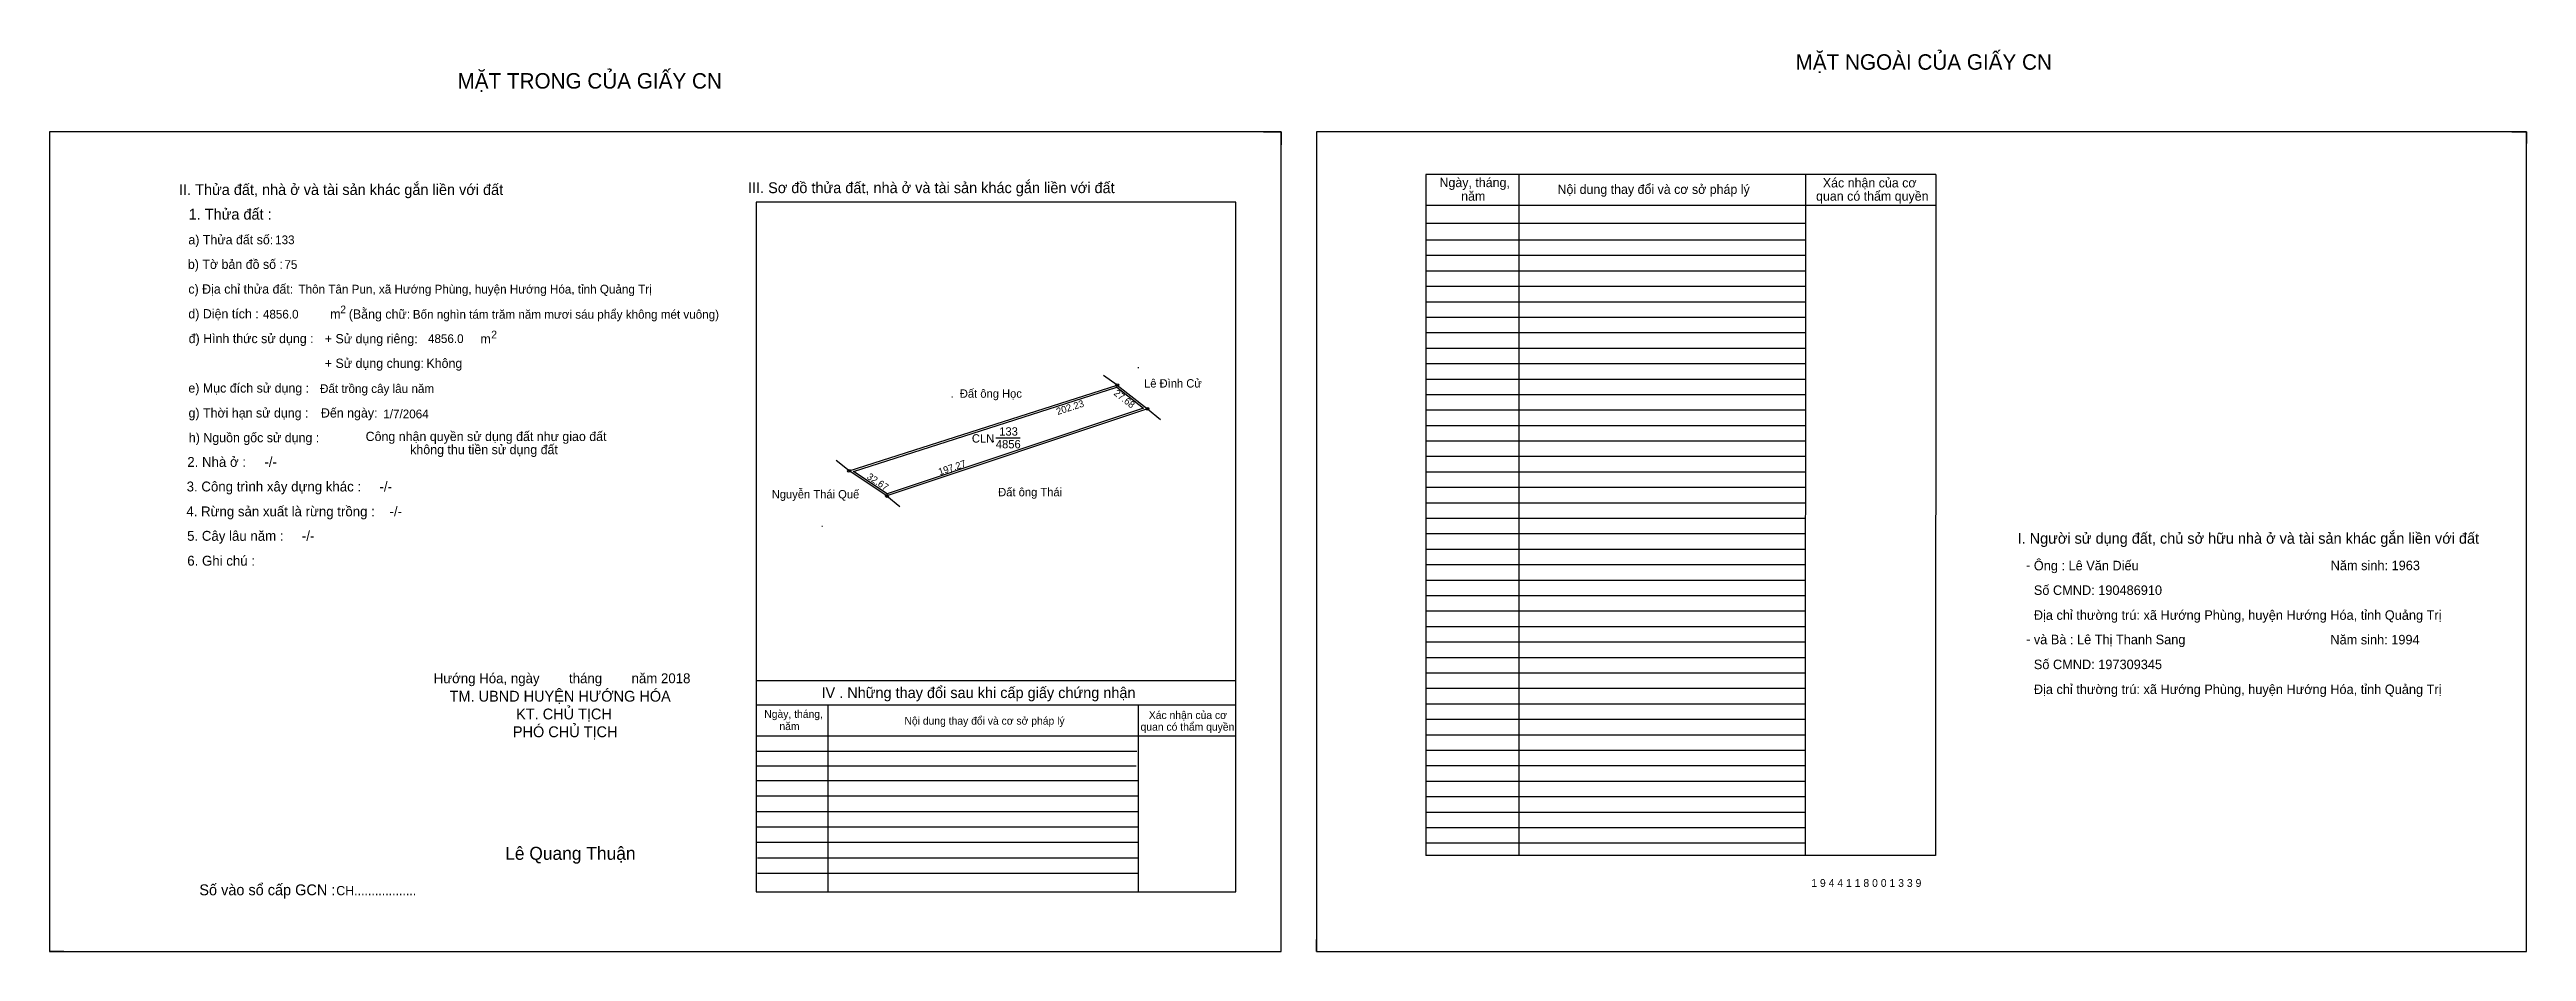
# Model space of a CAD drawing. Extents: x 536491 to 538092, y 1846199 to 1846782.
import ezdxf

# ---------------------------------------------------------------- set-up
doc = ezdxf.new("R2010")
doc.units = 0
for name, color, linetype in [('Default', 7, 'Continuous'), ('Level 10', 7, 'Continuous'), ('Level 11', 7, 'Continuous'), ('Level 13', 7, 'Continuous'), ('Level 27', 7, 'Continuous'), ('Level 3', 7, 'Continuous'), ('Level 36', 7, 'Continuous'), ('Level 49', 7, 'Continuous'), ('Level 55', 7, 'Continuous'), ('Level 6', 7, 'Continuous'), ('Level 60', 7, 'Continuous'), ('Level 7', 7, 'Continuous'), ('Level 8', 7, 'Continuous'), ('Level 9', 7, 'Continuous')]:
    doc.layers.add(name, color=color, linetype=linetype)

msp = doc.modelspace()

# ---------------------------------------------------------------- linework, layer by layer
at = {"layer": 'Level 10'}
for p, q in [((537275.8, 1846728.9), (537287.1, 1846728.9)), ((537287.1, 1846728.9), (537287.1, 1846720.5)), ((538082.6, 1846728.9), (538092.2, 1846728.9)), ((538092.2, 1846728.9), (538092.2, 1846721.5)), ((536491, 1846206.7), (536491, 1846198.9)), ((537309.9, 1846198.9), (537309.9, 1846206.7)), ((536500.2, 1846198.9), (536491, 1846198.9)), ((537309.9, 1846198.9), (537317, 1846198.9))]:
    msp.add_line(p, q, dxfattribs=at)
for points in [[(536491, 1846198.9), (537287.1, 1846198.9), (537287.1, 1846728.9), (536491, 1846728.9)], [(537309.9, 1846198.9), (538092.2, 1846198.9), (538092.2, 1846728.9), (537309.9, 1846728.9)], [(537200.7, 1846549.8), (537032.3, 1846493.5), (537007.8, 1846509.7), (537181.2, 1846565.2)], [(537198.1, 1846550.2), (537032.5, 1846494.9), (537010.7, 1846509.3), (537180.9, 1846563.8)]]:
    msp.add_lwpolyline(points, close=True, dxfattribs=at)
at = {"layer": 'Level 11'}
for centre in [(537181.2, 1846565.2), (537200.7, 1846549.8), (537200.7, 1846549.8), (537007.8, 1846509.7), (537032.3, 1846493.5)]:
    msp.add_circle(centre, 0.9, dxfattribs=at)
at = {"layer": 'Level 27'}
for p, q in [((537181.2, 1846565.2), (537172.3, 1846571.3)), ((537200.7, 1846549.8), (537209.1, 1846542.9)), ((537007.8, 1846509.7), (536999.4, 1846516.4)), ((537032.3, 1846493.5), (537040.7, 1846486.6))]:
    msp.add_line(p, q, dxfattribs=at)
at = {"layer": 'Level 7'}
for p, q in [((537625.9, 1846658.9), (537380.7, 1846658.9)), ((537625.9, 1846648.9), (537380.7, 1846648.9)), ((537625.9, 1846638.9), (537380.7, 1846638.9)), ((537625.9, 1846628.9), (537380.7, 1846628.9)), ((537625.9, 1846618.9), (537380.7, 1846618.9)), ((537625.9, 1846608.9), (537380.7, 1846608.9)), ((537625.9, 1846598.9), (537380.7, 1846598.9)), ((537625.9, 1846588.9), (537380.7, 1846588.9)), ((537625.9, 1846578.9), (537380.7, 1846578.9)), ((537625.9, 1846568.9), (537380.7, 1846568.9)), ((537625.9, 1846558.9), (537380.7, 1846558.9)), ((537625.9, 1846548.9), (537380.7, 1846548.9)), ((537625.9, 1846538.9), (537380.7, 1846538.9)), ((537625.9, 1846528.9), (537380.7, 1846528.9)), ((537625.9, 1846518.9), (537380.7, 1846518.9)), ((537625.9, 1846508.9), (537380.7, 1846508.9)), ((537625.9, 1846498.9), (537380.7, 1846498.9)), ((537625.9, 1846488.9), (537380.7, 1846488.9)), ((537625.9, 1846478.9), (537380.7, 1846478.9)), ((537625.9, 1846468.9), (537380.7, 1846468.9)), ((537625.9, 1846458.9), (537380.7, 1846458.9)), ((537625.9, 1846448.9), (537380.7, 1846448.9)), ((537625.9, 1846438.9), (537380.7, 1846438.9)), ((537625.9, 1846428.9), (537380.7, 1846428.9)), ((537625.9, 1846418.9), (537380.7, 1846418.9)), ((537625.9, 1846408.9), (537380.7, 1846408.9)), ((537625.9, 1846398.9), (537380.7, 1846398.9)), ((537625.9, 1846388.9), (537380.7, 1846388.9)), ((537625.9, 1846378.9), (537380.7, 1846378.9)), ((537625.9, 1846368.9), (537380.7, 1846368.9)), ((537625.9, 1846358.9), (537380.7, 1846358.9)), ((537625.9, 1846348.9), (537380.7, 1846348.9)), ((537193.9, 1846328.3), (536947.8, 1846328.3)), ((537625.9, 1846338.9), (537380.7, 1846338.9)), ((537625.9, 1846328.9), (537380.7, 1846328.9)), ((537193.4, 1846318.8), (536947.8, 1846318.8)), ((537625.9, 1846318.9), (537380.7, 1846318.9)), ((537194.7, 1846309.3), (536947.8, 1846309.3)), ((537194.7, 1846299.3), (536947.8, 1846299.3)), ((537625.9, 1846308.9), (537380.7, 1846308.9)), ((537625.9, 1846298.9), (537380.7, 1846298.9)), ((537194.7, 1846289.3), (536947.8, 1846289.3)), ((537625.9, 1846288.9), (537380.7, 1846288.9)), ((537194.7, 1846279.3), (536947.8, 1846279.3)), ((537194.7, 1846269.3), (536947.8, 1846269.3)), ((537625.9, 1846278.9), (537380.7, 1846278.9)), ((537625.9, 1846268.9), (537380.7, 1846268.9)), ((537194.7, 1846259.3), (536948.6, 1846259.3)), ((537194.7, 1846249.3), (536948.6, 1846249.3))]:
    msp.add_line(p, q, dxfattribs=at)
at = {"layer": 'Level 8'}
for p, q in [((537710.3, 1846701.4), (537380.7, 1846701.4)), ((537380.7, 1846701.4), (537380.7, 1846260.9)), ((537440.7, 1846701.4), (537440.7, 1846260.9)), ((537626.1, 1846701.2), (537625.9, 1846260.9)), ((537710.3, 1846701.4), (537710.2, 1846260.9)), ((537257.8, 1846683.5), (536947.8, 1846683.5)), ((536947.8, 1846683.5), (536947.8, 1846237.5)), ((537257.8, 1846237.5), (537257.8, 1846683.5)), ((537710.3, 1846681.4), (537380.7, 1846681.4)), ((537625.9, 1846669.7), (537380.7, 1846669.7)), ((537257.8, 1846373.9), (536947.8, 1846373.9)), ((537257.8, 1846358.2), (536947.8, 1846358.2)), ((536994, 1846358.2), (536994, 1846237.5)), ((537194.7, 1846358.2), (537194.7, 1846237.5)), ((537257.8, 1846338.2), (536947.8, 1846338.2)), ((537710.2, 1846260.9), (537380.7, 1846260.9)), ((536947.8, 1846237.5), (537257.8, 1846237.5))]:
    msp.add_line(p, q, dxfattribs=at)
at = {"layer": 'Level 9'}
msp.add_line((537102.7, 1846531.1), (537118.4, 1846531.1), dxfattribs=at)

# ---------------------------------------------------------------- texts
at = {"layer": 'Default'}
for s, p in [('e) Mục đích sử dụng :', (536580.7, 1846560.3)), ('g) Thời hạn sử dụng :', (536580.8, 1846544.2)), ('Đến ngày:', (536666.4, 1846544.2)), ('h) Nguồn gốc sử dụng :', (536581, 1846528.2)), ('Công nhận quyền sử dụng đất như giao đất', (536695.3, 1846529)), ('không thu tiền sử dụng đất', (536724.1, 1846520.5))]:
    msp.add_text(s, height=6, dxfattribs=at).set_placement(p)
at = {"layer": 'Level 13'}
for s, p in [('133', (537104.9, 1846532.5)), ('.', (537100.2, 1846528.4)), ('4856', (537102.7, 1846524.3))]:
    msp.add_text(s, height=5.4, dxfattribs=at).set_placement(p)
at = {"layer": 'Level 3'}
msp.add_text('CLN', height=5.4, dxfattribs=at).set_placement((537087.2, 1846528))
at = {"layer": 'Level 36'}
for p in [(537193.8, 1846576), (537073.5, 1846557), (537111.3, 1846493.3), (536989.4, 1846473.4)]:
    msp.add_text('.', height=5.4, dxfattribs=at).set_placement(p)
at = {"layer": 'Level 49'}
for s, rotation, p in [('202.23', 17.7433, (537142.6, 1846545.8)), ('27.68', 321.7928, (537178.5, 1846559.2)), ('32.67', 326.5483, (537018.9, 1846504.9)), ('197.27', 18.4772, (537066.4, 1846506.8))]:
    msp.add_text(s, height=4.5, rotation=rotation, dxfattribs=at).set_placement(p)
at = {"layer": 'Level 55'}
for s, height, p in [('1', 0.72, (537181, 1846565.2)), ('0', 0.198, (537181.1, 1846565)), ('0', 0.198, (537181.1, 1846565)), ('0', 0.198, (537181.1, 1846565)), ('2', 0.72, (537200.5, 1846549.8)), ('0', 0.198, (537200.7, 1846549.6)), ('0', 0.198, (537200.7, 1846549.6)), ('4', 0.72, (537007.6, 1846509.7)), ('0', 0.198, (537007.7, 1846509.5)), ('0', 0.198, (537007.7, 1846509.5)), ('0', 0.198, (537007.7, 1846509.5)), ('0', 0.198, (537007.7, 1846509.5)), ('3', 0.72, (537032.1, 1846493.5)), ('0', 0.198, (537032.3, 1846493.3)), ('0', 0.198, (537032.3, 1846493.3)), ('0', 0.198, (537032.3, 1846493.3))]:
    msp.add_text(s, height=height, dxfattribs=at).set_placement(p)
at = {"layer": 'Level 6'}
for s, height, p in [('133', 5.63, (536636.8, 1846656.3)), ('75', 5.63, (536642.8, 1846640.3)), ('Thôn Tân Pun, xã Hướng Phùng, huyện Hướng Hóa, tỉnh Quảng Trị', 5.64, (536651.9, 1846624.4)), ('4856.0', 5.63, (536628.9, 1846608.2)), ('Bốn nghìn tám trăm năm mươi sáu phẩy không mét vuông)', 5.632, (536725.8, 1846608.1)), ('4856.0', 5.63, (536735.6, 1846592.4)), ('Đất trồng cây lâu năm', 5.64, (536665.8, 1846560.1)), ('1/7/2064', 5.64, (536706.7, 1846543.7)), ('Ông : Lê Văn Diếu', 6.16, (537773.7, 1846445.4)), ('Năm sinh: 1963', 6.16, (537965.6, 1846445.5)), ('Số CMND: 190486910', 6.16, (537773.7, 1846429.5)), ('Địa chỉ thường trú: xã Hướng Phùng, huyện Hướng Hóa, tỉnh Quảng Trị', 6.16, (537773.7, 1846413.4)), ('và Bà : Lê Thị Thanh Sang', 6.16, (537773.7, 1846397.6)), ('Năm sinh: 1994', 6.16, (537965.4, 1846397.5)), ('Số CMND: 197309345', 6.16, (537773.7, 1846381.5)), ('Địa chỉ thường trú: xã Hướng Phùng, huyện Hướng Hóa, tỉnh Quảng Trị', 6.16, (537773.7, 1846365.4)), ('1 9 4 4 1 1 8 0 0 1 3 3 9', 5.04, (537629.8, 1846240.7))]:
    msp.add_text(s, height=height, dxfattribs=at).set_placement(p)
at = {"layer": 'Level 60'}
for s, p in [('Lê Đình Cử', (537198.5, 1846563.6)), ('Đất ông Học', (537079.4, 1846557)), ('Nguyễn Thái Quế', (536957.8, 1846491.9)), ('Đất ông Thái', (537104.2, 1846493.3))]:
    msp.add_text(s, height=5.4, dxfattribs=at).set_placement(p)
at = {"layer": 'Level 7'}
for s, height, p in [('MẶT NGOÀI CỦA GIẤY CN', 10, (537619.7, 1846769.1)), ('MẶT TRONG CỦA GIẤY CN', 10, (536754.7, 1846756.9)), ('II. Thửa đất, nhà ở và tài sản khác gắn liền với đất', 7, (536574.7, 1846688.1)), ('III. Sơ đồ thửa đất, nhà ở và tài sản khác gắn liền với đất', 7, (536942.5, 1846689.3)), ('Ngày, tháng,', 6, (537389.5, 1846693.2)), ('Xác nhận của cơ', 6, (537637.3, 1846693)), ('1. Thửa đất :', 7, (536580.9, 1846672.2)), ('năm', 6, (537403.5, 1846684.4)), ('Nội dung thay đổi và cơ sở pháp lý', 6, (537465.8, 1846688.8)), (' quan có thẩm quyền', 6, (537630.7, 1846684.4)), ('a) Thửa đất số:', 6, (536580.7, 1846656.2)), ('b) Tờ bản đồ số :', 6, (536580.4, 1846640.3)), ('c) Địa chỉ thửa đất:', 6, (536580.7, 1846624.3)), ('2', 5, (536678.9, 1846611.6)), ('d) Diện tích :', 6, (536580.7, 1846608.3)), ('m', 6, (536672.4, 1846608.2)), ('(Bằng chữ:', 6, (536684.4, 1846608.1)), ('2', 5, (536776.5, 1846595.4)), ('đ) Hình thức sử dụng :', 6, (536580.9, 1846592.3)), ('+ Sử dụng riêng:', 6, (536668.9, 1846592.2)), ('m', 6, (536769.5, 1846592.1)), ('+ Sử dụng chung:', 6, (536668.9, 1846576.3)), ('Không', 6, (536734.6, 1846576.3)), ('2. Nhà ở :     -/-', 6.4, (536580, 1846512.3)), ('3. Công trình xây dựng khác :     -/-', 6.4, (536579.6, 1846496.4)), ('4. Rừng sản xuất là rừng trồng :    -/-', 6.4, (536579.4, 1846480.3)), ('5. Cây lâu năm :     -/-', 6.4, (536579.9, 1846464.5)), ('I. Người sử dụng đất, chủ sở hữu nhà ở và tài sản khác gắn liền với đất', 7, (537763.2, 1846462.6)), ('6. Ghi chú :', 6.4, (536580, 1846448.4)), ('-', 6.4, (537768.6, 1846445.6)), ('-', 6.4, (537768.7, 1846397.8)), ('Hướng Hóa, ngày        tháng        năm 2018', 6.4, (536739.3, 1846372.4)), ('TM. UBND HUYỆN HƯỚNG HÓA', 7, (536749.6, 1846360.5)), ('IV . Những thay đổi sau khi cấp giấy chứng nhận', 7, (536990, 1846362.8)), ('PHÓ CHỦ TỊCH', 7, (536790.5, 1846337.5)), ('KT. CHỦ TỊCH', 7, (536792.6, 1846349)), ('Ngày, tháng,', 5, (536953, 1846350)), ('năm', 5, (536962.8, 1846342.1)), ('Nội dung thay đổi và cơ sở pháp lý', 5, (537043.6, 1846345.6)), (' quan có thẩm quyền', 5, (537194.4, 1846341.7)), ('Xác nhận của cơ', 5, (537201.6, 1846349.3)), ('Lê Quang Thuận', 8.4, (536785.5, 1846258.2)), ('Số vào sổ cấp GCN :', 7, (536587.8, 1846235.3)), ('CH..................', 6, (536676.3, 1846235.3))]:
    msp.add_text(s, height=height, dxfattribs=at).set_placement(p)

doc.saveas('drawing.dxf')
